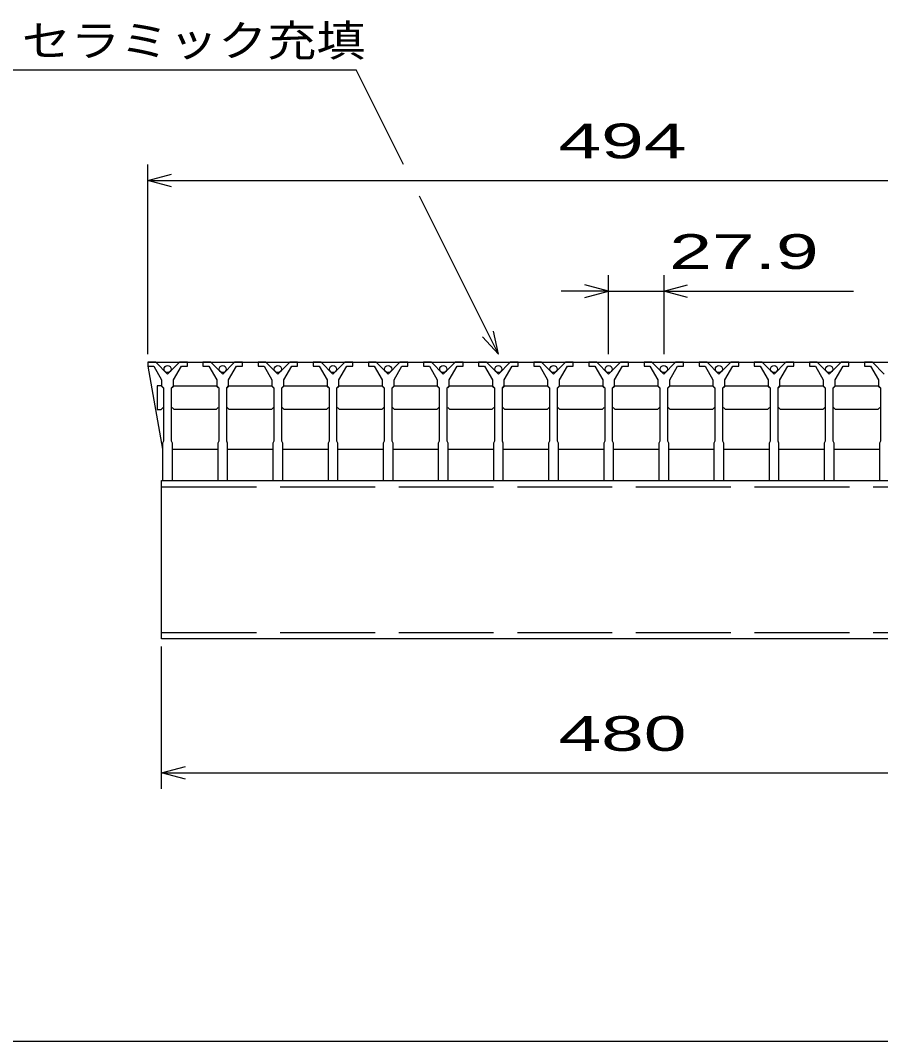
# Model space of a CAD drawing. Units: millimetres, scale not verified. Extents: x -1456 to 1389, y -1026 to 839.
# Drawn here: x -1044 to -609, y -921 to -404 of the extents above; entities that cross this region are included whole.
import ezdxf
from ezdxf.enums import TextEntityAlignment as Align

# ---------------------------------------------------------------- set-up
doc = ezdxf.new("R2010")
doc.units = ezdxf.units.MM
doc.header["$LTSCALE"] = 8
doc.linetypes.add('DASHED', pattern=[7.5, 6, -1.5])
for name, color, linetype, lineweight in [('CADPAC_LAYER_0000', 150, 'Continuous', 25), ('CADPAC_LAYER_0016', 3, 'Continuous', 25), ('CADPAC_LAYER_0022', 2, 'Continuous', 25)]:
    doc.layers.add(name, color=color, linetype=linetype, lineweight=lineweight)
doc.styles.add('ベクトル', font='')
doc.styles.get('ベクトル').set_extended_font_data('ベクトル')

msp = doc.modelspace()

# ---------------------------------------------------------------- linework, layer by layer
at = {"layer": 'CADPAC_LAYER_0000'}
msp.add_line((1388.8, -921.2), (-1379.2, -921.2), dxfattribs=at)
at = {"layer": 'CADPAC_LAYER_0016'}
for p, q in [((-979.8, -577.2), (-979.8, -579.2)), ((-975.8, -577.2), (-979.8, -577.2)), ((-979.8, -577.2), (-485.8, -577.2)), ((-979.8, -577.2), (-979.8, -579.2)), ((-969.8, -583.2), (-975.8, -577.2)), ((-963.8, -577.2), (-969.8, -583.2)), ((-959.8, -577.2), (-963.8, -577.2)), ((-959.8, -579.2), (-959.8, -577.2)), ((-951.9, -577.2), (-951.9, -579.2)), ((-947.9, -577.2), (-951.9, -577.2)), ((-941.9, -583.2), (-947.9, -577.2)), ((-935.9, -577.2), (-941.9, -583.2)), ((-931.9, -577.2), (-935.9, -577.2)), ((-931.9, -579.2), (-931.9, -577.2)), ((-924, -577.2), (-924, -579.2)), ((-920, -577.2), (-924, -577.2)), ((-914, -583.2), (-920, -577.2)), ((-908, -577.2), (-914, -583.2)), ((-904, -577.2), (-908, -577.2)), ((-904, -579.2), (-904, -577.2)), ((-896.1, -577.2), (-896.1, -579.2)), ((-892.1, -577.2), (-896.1, -577.2)), ((-886.1, -583.2), (-892.1, -577.2)), ((-880.1, -577.2), (-886.1, -583.2)), ((-876.1, -577.2), (-880.1, -577.2)), ((-876.1, -579.2), (-876.1, -577.2)), ((-868.2, -577.2), (-868.2, -579.2)), ((-864.2, -577.2), (-868.2, -577.2)), ((-858.2, -583.2), (-864.2, -577.2)), ((-852.2, -577.2), (-858.2, -583.2)), ((-848.2, -577.2), (-852.2, -577.2)), ((-848.2, -579.2), (-848.2, -577.2)), ((-840.3, -577.2), (-840.3, -579.2)), ((-836.3, -577.2), (-840.3, -577.2)), ((-830.3, -583.2), (-836.3, -577.2)), ((-824.3, -577.2), (-830.3, -583.2)), ((-820.3, -577.2), (-824.3, -577.2)), ((-820.3, -579.2), (-820.3, -577.2)), ((-812.4, -577.2), (-812.4, -579.2)), ((-808.4, -577.2), (-812.4, -577.2)), ((-802.4, -583.2), (-808.4, -577.2)), ((-796.4, -577.2), (-802.4, -583.2)), ((-792.4, -577.2), (-796.4, -577.2)), ((-792.4, -579.2), (-792.4, -577.2)), ((-784.5, -577.2), (-784.5, -579.2)), ((-780.5, -577.2), (-784.5, -577.2)), ((-774.5, -583.2), (-780.5, -577.2)), ((-768.5, -577.2), (-774.5, -583.2)), ((-764.5, -577.2), (-768.5, -577.2)), ((-764.5, -579.2), (-764.5, -577.2)), ((-756.6, -577.2), (-756.6, -579.2)), ((-752.6, -577.2), (-756.6, -577.2)), ((-746.6, -583.2), (-752.6, -577.2)), ((-740.6, -577.2), (-746.6, -583.2)), ((-736.6, -577.2), (-740.6, -577.2)), ((-736.6, -579.2), (-736.6, -577.2)), ((-728.7, -577.2), (-728.7, -579.2)), ((-724.7, -577.2), (-728.7, -577.2)), ((-718.7, -583.2), (-724.7, -577.2)), ((-712.7, -577.2), (-718.7, -583.2)), ((-708.7, -577.2), (-712.7, -577.2)), ((-708.7, -579.2), (-708.7, -577.2)), ((-700.8, -577.2), (-700.8, -579.2)), ((-696.8, -577.2), (-700.8, -577.2)), ((-690.8, -583.2), (-696.8, -577.2)), ((-684.8, -577.2), (-690.8, -583.2)), ((-680.8, -577.2), (-684.8, -577.2)), ((-680.8, -579.2), (-680.8, -577.2)), ((-672.9, -577.2), (-672.9, -579.2)), ((-668.9, -577.2), (-672.9, -577.2)), ((-662.9, -583.2), (-668.9, -577.2)), ((-656.9, -577.2), (-662.9, -583.2)), ((-652.9, -577.2), (-656.9, -577.2)), ((-652.9, -579.2), (-652.9, -577.2)), ((-645, -577.2), (-645, -579.2)), ((-641, -577.2), (-645, -577.2)), ((-635, -583.2), (-641, -577.2)), ((-629, -577.2), (-635, -583.2)), ((-625, -577.2), (-629, -577.2)), ((-625, -579.2), (-625, -577.2)), ((-617.1, -577.2), (-617.1, -579.2)), ((-613.1, -577.2), (-617.1, -577.2)), ((-607.1, -583.2), (-613.1, -577.2)), ((-979.8, -579.2), (-976.8, -579.2)), ((-979.8, -579.2), (-972.3, -621.2)), ((-976.8, -579.2), (-972.8, -586.2)), ((-966.8, -586.2), (-962.8, -579.2)), ((-962.8, -579.2), (-959.8, -579.2)), ((-951.9, -579.2), (-948.9, -579.2)), ((-948.9, -579.2), (-944.9, -586.2)), ((-938.9, -586.2), (-934.9, -579.2)), ((-934.9, -579.2), (-931.9, -579.2)), ((-924, -579.2), (-921, -579.2)), ((-921, -579.2), (-917, -586.2)), ((-911, -586.2), (-907, -579.2)), ((-907, -579.2), (-904, -579.2)), ((-896.1, -579.2), (-893.1, -579.2)), ((-893.1, -579.2), (-889.1, -586.2)), ((-883.1, -586.2), (-879.1, -579.2)), ((-879.1, -579.2), (-876.1, -579.2)), ((-868.2, -579.2), (-865.2, -579.2)), ((-865.2, -579.2), (-861.2, -586.2)), ((-855.2, -586.2), (-851.2, -579.2)), ((-851.2, -579.2), (-848.2, -579.2)), ((-840.3, -579.2), (-837.3, -579.2)), ((-837.3, -579.2), (-833.3, -586.2)), ((-827.3, -586.2), (-823.3, -579.2)), ((-823.3, -579.2), (-820.3, -579.2)), ((-812.4, -579.2), (-809.4, -579.2)), ((-809.4, -579.2), (-805.4, -586.2)), ((-799.4, -586.2), (-795.4, -579.2)), ((-795.4, -579.2), (-792.4, -579.2)), ((-784.5, -579.2), (-781.5, -579.2)), ((-781.5, -579.2), (-777.5, -586.2)), ((-771.5, -586.2), (-767.5, -579.2)), ((-767.5, -579.2), (-764.5, -579.2)), ((-756.6, -579.2), (-753.6, -579.2)), ((-753.6, -579.2), (-749.6, -586.2)), ((-743.6, -586.2), (-739.6, -579.2)), ((-739.6, -579.2), (-736.6, -579.2)), ((-728.7, -579.2), (-725.7, -579.2)), ((-725.7, -579.2), (-721.7, -586.2)), ((-715.7, -586.2), (-711.7, -579.2)), ((-711.7, -579.2), (-708.7, -579.2)), ((-700.8, -579.2), (-697.8, -579.2)), ((-697.8, -579.2), (-693.8, -586.2)), ((-687.8, -586.2), (-683.8, -579.2)), ((-683.8, -579.2), (-680.8, -579.2)), ((-672.9, -579.2), (-669.9, -579.2)), ((-669.9, -579.2), (-665.9, -586.2)), ((-659.9, -586.2), (-655.9, -579.2)), ((-655.9, -579.2), (-652.9, -579.2)), ((-645, -579.2), (-642, -579.2)), ((-642, -579.2), (-638, -586.2)), ((-632, -586.2), (-628, -579.2)), ((-628, -579.2), (-625, -579.2)), ((-617.1, -579.2), (-614.1, -579.2)), ((-614.1, -579.2), (-610.1, -586.2)), ((-973.05, -589.2), (-975.05, -589.2)), ((-975.05, -589.2), (-975.05, -601.2)), ((-972.05, -590.2), (-973.05, -589.2)), ((-972.8, -586.2), (-972.8, -589.2)), ((-972.8, -589.2), (-971.8, -590.2)), ((-967.8, -590.2), (-966.8, -589.2)), ((-967.55, -590.2), (-966.55, -589.2)), ((-966.8, -589.2), (-966.8, -586.2)), ((-966.55, -589.2), (-945.15, -589.2)), ((-945.15, -589.2), (-944.15, -590.2)), ((-944.9, -586.2), (-944.9, -589.2)), ((-944.9, -589.2), (-943.9, -590.2)), ((-939.9, -590.2), (-938.9, -589.2)), ((-939.65, -590.2), (-938.65, -589.2)), ((-938.9, -589.2), (-938.9, -586.2)), ((-938.65, -589.2), (-917.25, -589.2)), ((-917.25, -589.2), (-916.25, -590.2)), ((-917, -586.2), (-917, -589.2)), ((-917, -589.2), (-916, -590.2)), ((-912, -590.2), (-911, -589.2)), ((-911.75, -590.2), (-910.75, -589.2)), ((-911, -589.2), (-911, -586.2)), ((-910.75, -589.2), (-889.35, -589.2)), ((-889.35, -589.2), (-888.35, -590.2)), ((-889.1, -586.2), (-889.1, -589.2)), ((-889.1, -589.2), (-888.1, -590.2)), ((-884.1, -590.2), (-883.1, -589.2)), ((-883.85, -590.2), (-882.85, -589.2)), ((-883.1, -589.2), (-883.1, -586.2)), ((-882.85, -589.2), (-861.45, -589.2)), ((-861.45, -589.2), (-860.45, -590.2)), ((-861.2, -586.2), (-861.2, -589.2)), ((-861.2, -589.2), (-860.2, -590.2)), ((-856.2, -590.2), (-855.2, -589.2)), ((-855.95, -590.2), (-854.95, -589.2)), ((-855.2, -589.2), (-855.2, -586.2)), ((-854.95, -589.2), (-833.55, -589.2)), ((-833.55, -589.2), (-832.55, -590.2)), ((-833.3, -586.2), (-833.3, -589.2)), ((-833.3, -589.2), (-832.3, -590.2)), ((-828.3, -590.2), (-827.3, -589.2)), ((-828.05, -590.2), (-827.05, -589.2)), ((-827.3, -589.2), (-827.3, -586.2)), ((-827.05, -589.2), (-805.65, -589.2)), ((-805.65, -589.2), (-804.65, -590.2)), ((-805.4, -586.2), (-805.4, -589.2)), ((-805.4, -589.2), (-804.4, -590.2)), ((-800.4, -590.2), (-799.4, -589.2)), ((-800.15, -590.2), (-799.15, -589.2)), ((-799.4, -589.2), (-799.4, -586.2)), ((-799.15, -589.2), (-777.75, -589.2)), ((-777.75, -589.2), (-776.75, -590.2)), ((-777.5, -586.2), (-777.5, -589.2)), ((-777.5, -589.2), (-776.5, -590.2)), ((-772.5, -590.2), (-771.5, -589.2)), ((-772.25, -590.2), (-771.25, -589.2)), ((-771.5, -589.2), (-771.5, -586.2)), ((-771.25, -589.2), (-749.85, -589.2)), ((-749.85, -589.2), (-748.85, -590.2)), ((-749.6, -586.2), (-749.6, -589.2)), ((-749.6, -589.2), (-748.6, -590.2)), ((-744.6, -590.2), (-743.6, -589.2)), ((-744.35, -590.2), (-743.35, -589.2)), ((-743.6, -589.2), (-743.6, -586.2)), ((-743.35, -589.2), (-721.95, -589.2)), ((-721.95, -589.2), (-720.95, -590.2)), ((-721.7, -586.2), (-721.7, -589.2)), ((-721.7, -589.2), (-720.7, -590.2)), ((-716.7, -590.2), (-715.7, -589.2)), ((-716.45, -590.2), (-715.45, -589.2)), ((-715.7, -589.2), (-715.7, -586.2)), ((-715.45, -589.2), (-694.05, -589.2)), ((-694.05, -589.2), (-693.05, -590.2)), ((-693.8, -586.2), (-693.8, -589.2)), ((-693.8, -589.2), (-692.8, -590.2)), ((-688.8, -590.2), (-687.8, -589.2)), ((-688.55, -590.2), (-687.55, -589.2)), ((-687.8, -589.2), (-687.8, -586.2)), ((-687.55, -589.2), (-666.15, -589.2)), ((-666.15, -589.2), (-665.15, -590.2)), ((-665.9, -586.2), (-665.9, -589.2)), ((-665.9, -589.2), (-664.9, -590.2)), ((-660.9, -590.2), (-659.9, -589.2)), ((-660.65, -590.2), (-659.65, -589.2)), ((-659.9, -589.2), (-659.9, -586.2)), ((-659.65, -589.2), (-638.25, -589.2)), ((-638.25, -589.2), (-637.25, -590.2)), ((-638, -586.2), (-638, -589.2)), ((-638, -589.2), (-637, -590.2)), ((-633, -590.2), (-632, -589.2)), ((-632.75, -590.2), (-631.75, -589.2)), ((-632, -589.2), (-632, -586.2)), ((-631.75, -589.2), (-610.35, -589.2)), ((-610.35, -589.2), (-609.35, -590.2)), ((-610.1, -586.2), (-610.1, -589.2)), ((-610.1, -589.2), (-609.1, -590.2)), ((-971.8, -590.2), (-971.8, -617.2)), ((-967.8, -617.2), (-967.8, -590.2)), ((-943.9, -590.2), (-943.9, -617.2)), ((-939.9, -617.2), (-939.9, -590.2)), ((-916, -590.2), (-916, -617.2)), ((-912, -617.2), (-912, -590.2)), ((-888.1, -590.2), (-888.1, -617.2)), ((-884.1, -617.2), (-884.1, -590.2)), ((-860.2, -590.2), (-860.2, -617.2)), ((-856.2, -617.2), (-856.2, -590.2)), ((-832.3, -590.2), (-832.3, -617.2)), ((-828.3, -617.2), (-828.3, -590.2)), ((-804.4, -590.2), (-804.4, -617.2)), ((-800.4, -617.2), (-800.4, -590.2)), ((-776.5, -590.2), (-776.5, -617.2)), ((-772.5, -617.2), (-772.5, -590.2)), ((-748.6, -590.2), (-748.6, -617.2)), ((-744.6, -617.2), (-744.6, -590.2)), ((-720.7, -590.2), (-720.7, -617.2)), ((-716.7, -617.2), (-716.7, -590.2)), ((-692.8, -590.2), (-692.8, -617.2)), ((-688.8, -617.2), (-688.8, -590.2)), ((-664.9, -590.2), (-664.9, -617.2)), ((-660.9, -617.2), (-660.9, -590.2)), ((-637, -590.2), (-637, -617.2)), ((-633, -617.2), (-633, -590.2)), ((-609.1, -590.2), (-609.1, -617.2)), ((-975.05, -601.2), (-973.05, -601.2)), ((-973.05, -601.2), (-972.05, -600.2)), ((-966.55, -601.2), (-967.55, -600.2)), ((-945.15, -601.2), (-966.55, -601.2)), ((-944.15, -600.2), (-945.15, -601.2)), ((-938.65, -601.2), (-939.65, -600.2)), ((-917.25, -601.2), (-938.65, -601.2)), ((-916.25, -600.2), (-917.25, -601.2)), ((-910.75, -601.2), (-911.75, -600.2)), ((-889.35, -601.2), (-910.75, -601.2)), ((-888.35, -600.2), (-889.35, -601.2)), ((-882.85, -601.2), (-883.85, -600.2)), ((-861.45, -601.2), (-882.85, -601.2)), ((-860.45, -600.2), (-861.45, -601.2)), ((-854.95, -601.2), (-855.95, -600.2)), ((-833.55, -601.2), (-854.95, -601.2)), ((-832.55, -600.2), (-833.55, -601.2)), ((-827.05, -601.2), (-828.05, -600.2)), ((-805.65, -601.2), (-827.05, -601.2)), ((-804.65, -600.2), (-805.65, -601.2)), ((-799.15, -601.2), (-800.15, -600.2)), ((-777.75, -601.2), (-799.15, -601.2)), ((-776.75, -600.2), (-777.75, -601.2)), ((-771.25, -601.2), (-772.25, -600.2)), ((-749.85, -601.2), (-771.25, -601.2)), ((-748.85, -600.2), (-749.85, -601.2)), ((-743.35, -601.2), (-744.35, -600.2)), ((-721.95, -601.2), (-743.35, -601.2)), ((-720.95, -600.2), (-721.95, -601.2)), ((-715.45, -601.2), (-716.45, -600.2)), ((-694.05, -601.2), (-715.45, -601.2)), ((-693.05, -600.2), (-694.05, -601.2)), ((-687.55, -601.2), (-688.55, -600.2)), ((-666.15, -601.2), (-687.55, -601.2)), ((-665.15, -600.2), (-666.15, -601.2)), ((-659.65, -601.2), (-660.65, -600.2)), ((-638.25, -601.2), (-659.65, -601.2)), ((-637.25, -600.2), (-638.25, -601.2)), ((-631.75, -601.2), (-632.75, -600.2)), ((-610.35, -601.2), (-631.75, -601.2)), ((-609.35, -600.2), (-610.35, -601.2)), ((-971.8, -617.2), (-972.3, -618.2)), ((-972.3, -618.2), (-972.3, -637.2)), ((-967.3, -618.2), (-967.8, -617.2)), ((-967.3, -637.2), (-967.3, -618.2)), ((-943.9, -617.2), (-944.4, -618.2)), ((-944.4, -618.2), (-944.4, -637.2)), ((-939.4, -618.2), (-939.9, -617.2)), ((-939.4, -637.2), (-939.4, -618.2)), ((-916, -617.2), (-916.5, -618.2)), ((-916.5, -618.2), (-916.5, -637.2)), ((-911.5, -618.2), (-912, -617.2)), ((-911.5, -637.2), (-911.5, -618.2)), ((-888.1, -617.2), (-888.6, -618.2)), ((-888.6, -618.2), (-888.6, -637.2)), ((-883.6, -618.2), (-884.1, -617.2)), ((-883.6, -637.2), (-883.6, -618.2)), ((-860.2, -617.2), (-860.7, -618.2)), ((-860.7, -618.2), (-860.7, -637.2)), ((-855.7, -618.2), (-856.2, -617.2)), ((-855.7, -637.2), (-855.7, -618.2)), ((-832.3, -617.2), (-832.8, -618.2)), ((-832.8, -618.2), (-832.8, -637.2)), ((-827.8, -618.2), (-828.3, -617.2)), ((-827.8, -637.2), (-827.8, -618.2)), ((-804.4, -617.2), (-804.9, -618.2)), ((-804.9, -618.2), (-804.9, -637.2)), ((-799.9, -618.2), (-800.4, -617.2)), ((-799.9, -637.2), (-799.9, -618.2)), ((-776.5, -617.2), (-777, -618.2)), ((-777, -618.2), (-777, -637.2)), ((-772, -618.2), (-772.5, -617.2)), ((-772, -637.2), (-772, -618.2)), ((-748.6, -617.2), (-749.1, -618.2)), ((-749.1, -618.2), (-749.1, -637.2)), ((-744.1, -618.2), (-744.6, -617.2)), ((-744.1, -637.2), (-744.1, -618.2)), ((-720.7, -617.2), (-721.2, -618.2)), ((-721.2, -618.2), (-721.2, -637.2)), ((-716.2, -618.2), (-716.7, -617.2)), ((-716.2, -637.2), (-716.2, -618.2)), ((-692.8, -617.2), (-693.3, -618.2)), ((-693.3, -618.2), (-693.3, -637.2)), ((-688.3, -618.2), (-688.8, -617.2)), ((-688.3, -637.2), (-688.3, -618.2)), ((-664.9, -617.2), (-665.4, -618.2)), ((-665.4, -618.2), (-665.4, -637.2)), ((-660.4, -618.2), (-660.9, -617.2)), ((-660.4, -637.2), (-660.4, -618.2)), ((-637, -617.2), (-637.5, -618.2)), ((-637.5, -618.2), (-637.5, -637.2)), ((-632.5, -618.2), (-633, -617.2)), ((-632.5, -637.2), (-632.5, -618.2)), ((-609.1, -617.2), (-609.6, -618.2)), ((-609.6, -618.2), (-609.6, -637.2)), ((-967.3, -621.2), (-944.4, -621.2)), ((-939.4, -621.2), (-916.5, -621.2)), ((-911.5, -621.2), (-888.6, -621.2)), ((-883.6, -621.2), (-860.7, -621.2)), ((-855.7, -621.2), (-832.8, -621.2)), ((-827.8, -621.2), (-804.9, -621.2)), ((-799.9, -621.2), (-777, -621.2)), ((-772, -621.2), (-749.1, -621.2)), ((-744.1, -621.2), (-721.2, -621.2)), ((-716.2, -621.2), (-693.3, -621.2)), ((-688.3, -621.2), (-665.4, -621.2)), ((-660.4, -621.2), (-637.5, -621.2)), ((-632.5, -621.2), (-609.6, -621.2)), ((-972.8, -637.2), (-492.8, -637.2)), ((-972.8, -717.2), (-972.8, -637.2)), ((-972.3, -637.2), (-967.3, -637.2)), ((-944.4, -637.2), (-939.4, -637.2)), ((-916.5, -637.2), (-911.5, -637.2)), ((-888.6, -637.2), (-883.6, -637.2)), ((-860.7, -637.2), (-855.7, -637.2)), ((-832.8, -637.2), (-827.8, -637.2)), ((-804.9, -637.2), (-799.9, -637.2)), ((-777, -637.2), (-772, -637.2)), ((-749.1, -637.2), (-744.1, -637.2)), ((-721.2, -637.2), (-716.2, -637.2)), ((-693.3, -637.2), (-688.3, -637.2)), ((-665.4, -637.2), (-660.4, -637.2)), ((-637.5, -637.2), (-632.5, -637.2)), ((-609.6, -637.2), (-604.6, -637.2)), ((-492.8, -717.2), (-972.8, -717.2))]:
    msp.add_line(p, q, dxfattribs=at)
at = {"layer": 'CADPAC_LAYER_0016', "linetype": 'DASHED'}
for p, q in [((-972.8, -640.4), (-492.8, -640.4)), ((-972.8, -714), (-492.8, -714))]:
    msp.add_line(p, q, dxfattribs=at)
at = {"layer": 'CADPAC_LAYER_0016'}
for centre in [(-969.8, -580.7), (-941.9, -580.7), (-914, -580.7), (-886.1, -580.7), (-858.2, -580.7), (-830.3, -580.7), (-802.4, -580.7), (-774.5, -580.7), (-746.6, -580.7), (-718.7, -580.7), (-690.8, -580.7), (-662.9, -580.7), (-635, -580.7)]:
    msp.add_circle(centre, 1.8, dxfattribs=at)
at = {"layer": 'CADPAC_LAYER_0022', "color": 4}
for p, q in [((-1050.4, -429.2), (-874.4, -429.2)), ((-850.4, -477.2), (-874.4, -429.2)), ((-979.8, -573.2), (-979.8, -477.2)), ((-979.8, -485.2), (-967.8, -482)), ((-967.8, -488.4), (-979.8, -485.2)), ((-979.8, -485.2), (-485.8, -485.2)), ((-802.4, -573.2), (-842.4, -493.2)), ((-746.6, -573.2), (-746.6, -533.2)), ((-718.7, -533.2), (-718.7, -573.2)), ((-746.6, -541.2), (-770.6, -541.2)), ((-746.6, -541.2), (-758.6, -538)), ((-758.6, -544.4), (-746.6, -541.2)), ((-746.6, -541.2), (-718.7, -541.2)), ((-718.7, -541.2), (-706.7, -538)), ((-718.7, -541.2), (-622.7, -541.2)), ((-706.7, -544.4), (-718.7, -541.2)), ((-802.4, -573.2), (-804.8, -561.52)), ((-802.4, -573.2), (-810.4, -564.4)), ((-972.8, -793.2), (-972.8, -721.2)), ((-972.8, -785.2), (-960.8, -782)), ((-960.8, -788.4), (-972.8, -785.2)), ((-972.8, -785.2), (-492.8, -785.2))]:
    msp.add_line(p, q, dxfattribs=at)

# ---------------------------------------------------------------- texts
at = {"layer": 'CADPAC_LAYER_0022', "style": 'ベクトル'}
for s, height, width, p in [('セラミック充填', 15.84, 1.15, (-1043.6, -414.4)), (' 494 ', 17.6, 1.65, (-782.8, -465.2)), (' 27.9 ', 17.6, 1.65, (-726.7, -521.2)), (' 480 ', 17.6, 1.65, (-782.8, -765.2))]:
    msp.add_text(s, height=height, dxfattribs=dict(at, width=width)).set_placement(p, align=Align.MIDDLE_LEFT)

doc.saveas('drawing.dxf')
